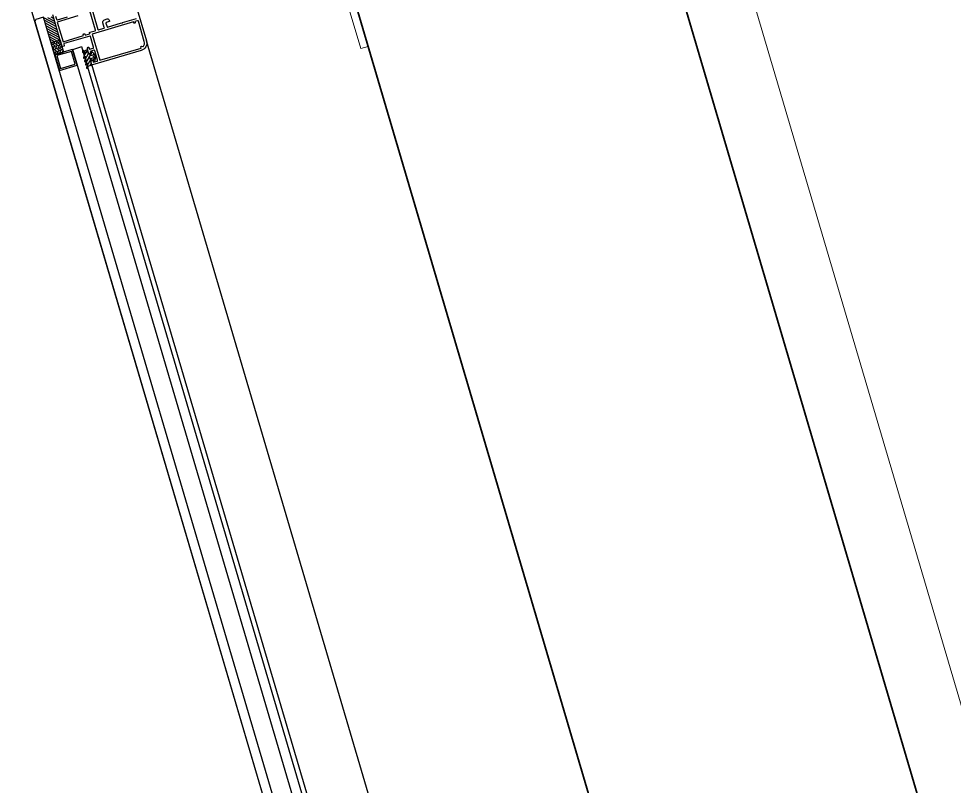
# Model space of a CAD drawing. Header units: millimetres. Extents: x 62878 to 70819, y -67946 to -61850.
# Drawn here: x 64504.7 to 64564.1, y -66790.9 to -66742.2 of the extents above; entities that cross this region are included whole.
import ezdxf

# ---------------------------------------------------------------- set-up
doc = ezdxf.new("R2010")
doc.units = ezdxf.units.MM
doc.layers.add('alan hesabı1', color=7, linetype='Continuous', plot=False)
for name, color, linetype, lineweight in [('Dog_dos_yeni', 63, 'Continuous', 5), ('DOGRAMA', 171, 'Continuous', 0), ('DUVAR-GAZBETON', 84, 'Continuous', 35), ('GOR-2', 152, 'Continuous', 20)]:
    doc.layers.add(name, color=color, linetype=linetype, lineweight=lineweight)

msp = doc.modelspace()

# ---------------------------------------------------------------- hatches: boundary and pattern name
at = {"layer": 'DOGRAMA', "lineweight": -2}
h = msp.add_hatch(dxfattribs=at)
h.set_pattern_fill('ANSI31', color=256, scale=0.04, angle=433.50578, style=0)
h.set_pattern_definition([(331.42666, (64482.74692, -66612.28634), (0.06074198, 0.11153211), [])])
h.paths.add_polyline_path([(64507.257, -66743.299, -0.414214), (64507.276, -66743.265), (64506.908, -66742.016, -0.153231), (64506.304, -66742.09), (64506.708, -66743.461)])
h.paths.add_polyline_path([(64507.362, -66743.557), (64507.291, -66743.318, -0.414214), (64507.257, -66743.299), (64506.708, -66743.461), (64506.786, -66743.727)])
h = msp.add_hatch(dxfattribs=at)
h.set_pattern_fill('AR-HBONE', color=256, scale=0.03, angle=433.50578, style=0)
h.set_pattern_definition([(61.42666, (64543.10446, -66738.12788), (0.16277867, 0.04799068), [0.36, -0.12]), (331.42666, (64543.16185, -66738.0225), (0.16277867, 0.04799068), [0.36, -0.12])])
h.paths.add_polyline_path([(64507.51, -66744.059), (64507.581, -66744.299), (64507.005, -66744.468), (64506.786, -66743.727), (64507.362, -66743.557)])
h = msp.add_hatch(dxfattribs=at)
h.set_pattern_fill('ANSI31', color=256, scale=0.05, angle=433.50578, style=0)
h.set_pattern_definition([(61.42666, (64550.682, -66842.71405), (0.13941514, -0.07592747), [])])
edge = h.paths.add_edge_path(flags=16)
edge.add_arc((64509.092, -66744.687), 0.4, 4.8897, 27.96362)
edge.add_line((64509.445, -66744.5), (64509.204, -66744.571))
edge.add_line((64509.204, -66744.571), (64509.249, -66744.724))
edge.add_line((64509.249, -66744.724), (64509.491, -66744.653))
edge = h.paths.add_edge_path()
edge.add_arc((64509.092, -66744.687), 0.5, 339.55676, 413.29656)
edge.add_line((64509.391, -66744.286), (64509.295, -66744.315))
edge.add_line((64509.295, -66744.315), (64509.329, -66744.43))
edge.add_line((64509.329, -66744.43), (64509.271, -66744.447))
edge.add_arc((64509.243, -66744.351), 0.1, 196.42666, 286.42666, ccw=False)
edge.add_line((64509.147, -66744.379), (64509.085, -66744.168))
edge.add_line((64509.085, -66744.168), (64508.912, -66744.219))
edge.add_line((64508.912, -66744.219), (64508.924, -66744.257))
edge.add_arc((64508.986, -66744.238), 0.065, 196.42666, 264.83599)
edge.add_arc((64508.977, -66744.336), 0.0327, -109.00362, 84.83599, ccw=False)
edge.add_arc((64509.059, -66744.19), 0.199, 192.07697, 242.34288, ccw=False)
edge.add_arc((64508.817, -66744.247), 0.05, 17.94126, 195.4545)
edge.add_arc((64509.08, -66744.174), 0.323, 195.48601, 234.81232)
edge.add_arc((64508.882, -66744.455), 0.02, -13.57334, 54.81232, ccw=False)
edge.add_line((64508.902, -66744.46), (64508.85, -66744.673))
edge.add_arc((64508.864, -66744.677), 0.015, 166.42666, 326.42666)
edge.add_line((64508.877, -66744.685), (64508.945, -66744.583))
edge.add_arc((64508.962, -66744.594), 0.02, -13.57334, 146.42666, ccw=False)
edge.add_line((64508.981, -66744.598), (64508.912, -66744.884))
edge.add_arc((64508.927, -66744.888), 0.015, 166.42666, 326.42666)
edge.add_line((64508.939, -66744.896), (64509.007, -66744.794))
edge.add_arc((64509.024, -66744.805), 0.02, -13.57334, 146.42666, ccw=False)
edge.add_line((64509.043, -66744.809), (64508.974, -66745.095))
edge.add_arc((64508.989, -66745.099), 0.015, 166.42666, 326.42666)
edge.add_line((64509.001, -66745.107), (64509.069, -66745.005))
edge.add_arc((64509.086, -66745.016), 0.02, -13.57334, 146.42666, ccw=False)
edge.add_line((64509.106, -66745.02), (64509.037, -66745.306))
edge.add_arc((64509.051, -66745.31), 0.015, 166.42666, 326.42666)
edge.add_line((64509.064, -66745.318), (64509.127, -66745.223))
edge.add_arc((64509.21, -66745.278), 0.1, 106.42666, 146.42666, ccw=False)
edge.add_line((64509.182, -66745.182), (64509.368, -66745.127))
edge.add_line((64509.368, -66745.127), (64509.306, -66744.916))
edge.add_arc((64509.402, -66744.888), 0.1, 106.42666, 196.42666, ccw=False)
edge.add_line((64509.373, -66744.792), (64509.431, -66744.775))
edge.add_line((64509.431, -66744.775), (64509.465, -66744.89))
edge.add_line((64509.465, -66744.89), (64509.561, -66744.862))

# ---------------------------------------------------------------- linework, layer by layer
at = {"layer": 'alan hesabı1'}
msp.add_lwpolyline([(63724.954, -65595.463), (64131.543, -65475.352), (64132.288, -65475.758), (64579.093, -66991.106), (64176.603, -67109.71), (64175.127, -67104.703), (64170.387, -67106.1)], close=True, dxfattribs=at)
at = {"layer": 'Dog_dos_yeni'}
msp.add_lwpolyline([(64526.908, -66743.939), (64522.1, -66727.633), (64521.621, -66727.774), (64523.105, -66732.81), (64513.993, -66735.496), (64514.134, -66735.976), (64523.247, -66733.289), (64524.802, -66738.565), (64515.69, -66741.251), (64515.831, -66741.731), (64524.943, -66739.044), (64526.428, -66744.08), (64526.908, -66743.939)], close=True, dxfattribs=at)
at = {"layer": 'DOGRAMA', "lineweight": -2}
for p, q in [((64505.824, -66742.231), (64505.749, -66742.368)), ((64505.75, -66742.369), (64533.893, -66837.816)), ((64506.304, -66742.09), (64505.824, -66742.231)), ((64534.51, -66837.749), (64506.304, -66742.09)), ((64507.362, -66743.557), (64506.786, -66743.727)), ((64507.362, -66743.557), (64506.786, -66743.727)), ((64507.362, -66743.557), (64507.581, -66744.299)), ((64539.221, -66833.077), (64512.833, -66743.585)), ((64507.005, -66744.468), (64507.581, -66744.299)), ((64508.156, -66744.129), (64508.732, -66743.959)), ((64534.957, -66835.032), (64508.157, -66744.13)), ((64535.536, -66834.861), (64508.732, -66743.96)), ((64535.501, -66833.684), (64509.379, -66745.093))]:
    msp.add_line(p, q, dxfattribs=at)
at = {"layer": 'DOGRAMA', "lineweight": -2, "ltscale": 0.5}
for points in [[(64509.239, -66741.12), (64509.754, -66742.866, 0.414214), (64509.791, -66742.886), (64510.141, -66742.783, 0.414214), (64510.162, -66742.745), (64510.071, -66742.439, -0.414214), (64510.173, -66742.252), (64510.345, -66742.201, -0.414214), (64510.47, -66742.269), (64510.475, -66742.288), (64510.489, -66742.336, -0.414214), (64510.469, -66742.373), (64510.287, -66742.427, 0.414214), (64510.267, -66742.464), (64510.334, -66742.695, 0.414214), (64510.372, -66742.715), (64511.259, -66742.453), (64511.296, -66742.474), (64511.316, -66742.436), (64512.204, -66742.175, 0.414214)], [(64512.188, -66741.397), (64512.833, -66743.584, -0.414214), (64512.495, -66744.205), (64509.416, -66745.113, -0.414214), (64509.379, -66745.093), (64509.331, -66744.93, -0.19911), (64509.335, -66744.892), (64509.373, -66744.821, -0.668097), (64509.425, -66744.827), (64509.463, -66744.953), (64509.702, -66744.883, 0.414214), (64509.736, -66744.821), (64509.561, -66744.226, 0.414214), (64509.499, -66744.192), (64509.259, -66744.263), (64509.296, -66744.389, -0.668097), (64509.256, -66744.422), (64509.185, -66744.383, -0.198962), (64509.161, -66744.354), (64509.09, -66744.114, -0.372839), (64509.144, -66743.995, -0.45685), (64509.185, -66744.013), (64509.219, -66744.128), (64509.45, -66744.061, 0.414214), (64509.483, -66743.998), (64509.28, -66743.308, 0.414214), (64509.243, -66743.288), (64507.612, -66743.768, 0.414214), (64507.592, -66743.806), (64507.617, -66743.892, -0.414214), (64507.597, -66743.929), (64507.51, -66743.955, -0.414214), (64507.473, -66743.934), (64506.888, -66741.949, -0.414214)], [(64507.066, -66742.021), (64507.122, -66742.213, 0.414214), (64507.184, -66742.247), (64507.827, -66742.058, 0.414214)], [(64512.62, -66743.968, 0.26214), (64512.699, -66743.624), (64512.323, -66742.348, 0.414214), (64512.26, -66742.314), (64512.107, -66742.36), (64512.121, -66742.408, -0.414214), (64512.087, -66742.47), (64512.068, -66742.475, -0.414214), (64512.031, -66742.455), (64512.011, -66742.388), (64509.393, -66743.16), (64509.882, -66744.819), (64512.5, -66744.047), (64512.481, -66743.98, -0.414214), (64512.501, -66743.943), (64512.52, -66743.937, -0.361813), (64512.579, -66743.963)]]:
    msp.add_lwpolyline(points, format="xyb", dxfattribs=at)
at = {"layer": 'DOGRAMA', "linetype": 'ByBlock', "lineweight": -2}
msp.add_lwpolyline([(64508.48, -66742.011), (64507.176, -66742.396), (64507.544, -66743.643), (64508.848, -66743.258), (64508.828, -66743.191, -0.414214), (64508.849, -66743.154), (64508.877, -66743.145, -0.414214), (64508.939, -66743.179), (64508.954, -66743.227), (64509.213, -66743.15, 0.414214), (64509.233, -66743.113), (64509.224, -66743.084, -0.414214), (64509.245, -66743.047), (64509.59, -66742.945, 0.414214), (64509.61, -66742.908), (64509.251, -66741.69, 0.414214)], format="xyb", dxfattribs=at)
at = {"layer": 'DOGRAMA', "lineweight": -2}
for points in [[(64507.024, -66744.463), (64507.321, -66745.47), (64508.434, -66745.142), (64508.137, -66744.135)], [(64507.149, -66744.53), (64507.389, -66745.346), (64508.31, -66745.074), (64508.069, -66744.259)]]:
    msp.add_lwpolyline(points, close=True, dxfattribs=at)
for points in [[(64509.561, -66744.862, 0.333333), (64509.391, -66744.286), (64509.295, -66744.315), (64509.329, -66744.43), (64509.271, -66744.447, -0.414214), (64509.147, -66744.379), (64509.085, -66744.168), (64508.912, -66744.219), (64508.924, -66744.257, 0.307685), (64508.98, -66744.303, -1.128702), (64508.966, -66744.367, -0.222912), (64508.864, -66744.232, 0.978531), (64508.768, -66744.261, 0.173298), (64508.894, -66744.438, -0.307572), (64508.902, -66744.46), (64508.85, -66744.673, 0.8391), (64508.877, -66744.685), (64508.945, -66744.583, -0.8391), (64508.981, -66744.598), (64508.912, -66744.884, 0.8391), (64508.939, -66744.896), (64509.007, -66744.794, -0.8391), (64509.043, -66744.809), (64508.974, -66745.095, 0.8391), (64509.001, -66745.107), (64509.069, -66745.005, -0.8391), (64509.106, -66745.02), (64509.037, -66745.306, 0.8391), (64509.064, -66745.318), (64509.127, -66745.223, -0.176327), (64509.182, -66745.182), (64509.368, -66745.127), (64509.306, -66744.916, -0.414214), (64509.373, -66744.792), (64509.431, -66744.775), (64509.465, -66744.89)], [(64509.491, -66744.653, 0.101021), (64509.445, -66744.5), (64509.204, -66744.571), (64509.249, -66744.724)], [(64509.491, -66744.653, 0.101021), (64509.445, -66744.5), (64509.204, -66744.571), (64509.249, -66744.724)]]:
    msp.add_lwpolyline(points, format="xyb", close=True, dxfattribs=at)
at = {"layer": 'DUVAR-GAZBETON', "ltscale": 5}
for p, q in [((64145.514, -65450.485), (64605.205, -67009.475)), ((64399.438, -66240.925), (64613.077, -66965.457))]:
    msp.add_line(p, q, dxfattribs=at)
at = {"layer": 'GOR-2'}
msp.add_line((64519.048, -66631.541), (64616.326, -66961.449), dxfattribs=at)

doc.saveas('drawing.dxf')
